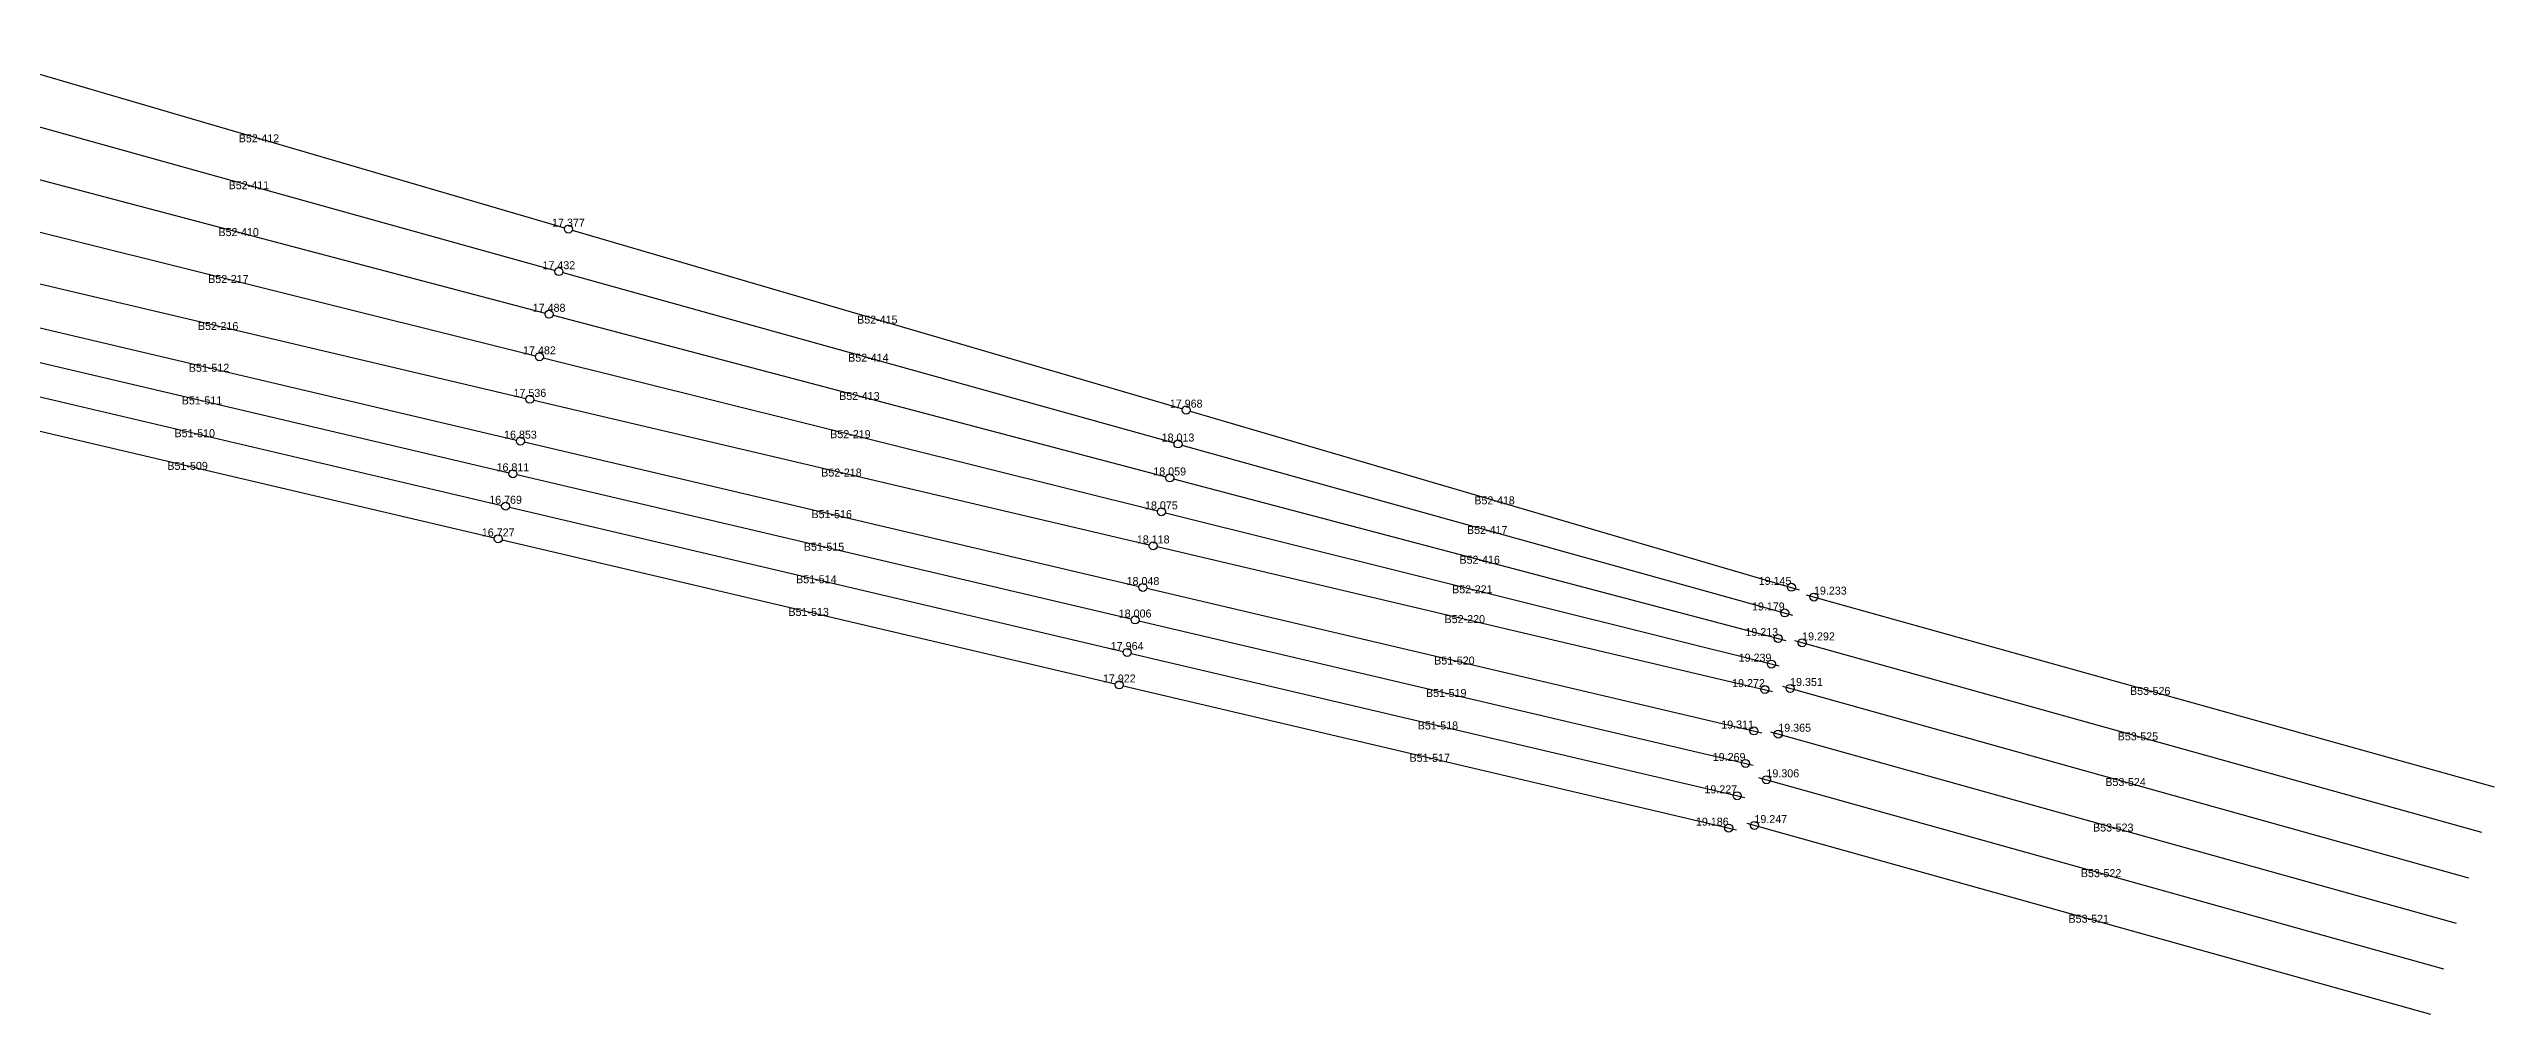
# Model space of a CAD drawing. Header units: metres. Extents: x 570911 to 571441, y 785547 to 785814.
# Drawn here: x 571288 to 571440.8, y 785578.4 to 785638.7 of the extents above; entities that cross this region are included whole.
import ezdxf
from ezdxf.enums import TextEntityAlignment as Align

# ---------------------------------------------------------------- set-up
doc = ezdxf.new("R2010")
doc.units = ezdxf.units.M
for name, color, linetype in [('B51', 8, 'Continuous'), ('B52', 9, 'Continuous'), ('B53', 10, 'Continuous')]:
    doc.layers.add(name, color=color, linetype=linetype)

msp = doc.modelspace()

# ---------------------------------------------------------------- linework, layer by layer
at = {"layer": 'B51'}
for p, q in [((571278.77, 785623.3, 18.69), (571317.19, 785614.26, 19.79)), ((571278.34, 785621.25, 18.65), (571316.73, 785612.22, 19.75)), ((571277.91, 785619.2, 18.61), (571316.27, 785610.18, 19.71)), ((571277.48, 785617.16, 18.57), (571315.81, 785608.14, 19.67)), ((571317.68, 785614.15, 19.81), (571356.1, 785605.11, 20.99)), ((571317.22, 785612.11, 19.76), (571355.6, 785603.08, 20.94)), ((571316.75, 785610.07, 19.72), (571355.11, 785601.05, 20.9)), ((571316.29, 785608.03, 19.68), (571354.61, 785599.02, 20.86)), ((571356.59, 785605, 21), (571395.01, 785595.96, 22.27)), ((571356.09, 785602.97, 20.96), (571394.48, 785593.94, 22.23)), ((571355.6, 785600.93, 20.92), (571393.95, 785591.91, 22.19)), ((571355.1, 785598.9, 20.88), (571393.42, 785589.89, 22.15))]:
    msp.add_line(p, q, dxfattribs=at)
for centre in [(571317.44, 785614.2, 19.8), (571316.97, 785612.16, 19.76), (571316.51, 785610.13, 19.71), (571316.05, 785608.09, 19.67), (571356.34, 785605.05, 20.99), (571355.85, 785603.02, 20.95), (571355.35, 785600.99, 20.91), (571354.86, 785598.96, 20.87), (571394.52, 785596.08, 22.26), (571393.99, 785594.05, 22.21), (571393.47, 785592.03, 22.17), (571392.94, 785590.01, 22.13)]:
    msp.add_circle(centre, 0.25, dxfattribs=at)
at = {"layer": 'B52'}
for p, q in [((571282.01, 785638.71, 20.35), (571320.2, 785627.52, 20.32)), ((571281.34, 785635.51, 20.41), (571319.6, 785624.86, 20.38)), ((571280.67, 785632.32, 20.48), (571318.99, 785622.2, 20.43)), ((571279.99, 785629.12, 20.43), (571318.39, 785619.53, 20.43)), ((571320.68, 785627.38, 20.33), (571358.8, 785616.21, 20.91)), ((571279.32, 785625.92, 20.5), (571317.78, 785616.87, 20.48)), ((571320.08, 785624.73, 20.38), (571358.29, 785614.08, 20.95)), ((571319.48, 785622.07, 20.44), (571357.77, 785611.96, 21)), ((571318.87, 785619.41, 20.43), (571357.25, 785609.84, 21.02)), ((571318.27, 785616.76, 20.48), (571356.73, 785607.71, 21.06)), ((571359.28, 785616.07, 20.92), (571397.34, 785604.91, 22.11)), ((571358.77, 785613.95, 20.97), (571396.93, 785603.32, 22.14)), ((571358.25, 785611.83, 21.01), (571396.51, 785601.73, 22.17)), ((571357.74, 785609.72, 21.03), (571396.1, 785600.14, 22.2)), ((571357.22, 785607.6, 21.07), (571395.68, 785598.55, 22.23))]:
    msp.add_line(p, q, dxfattribs=at)
for centre in [(571320.44, 785627.45, 20.32), (571319.84, 785624.79, 20.38), (571319.23, 785622.13, 20.43), (571318.63, 785619.47, 20.43), (571318.03, 785616.81, 20.48), (571359.04, 785616.14, 20.91), (571358.53, 785614.02, 20.96), (571358.01, 785611.9, 21), (571357.49, 785609.78, 21.02), (571356.98, 785607.65, 21.06), (571396.86, 785605.06, 22.09), (571396.44, 785603.46, 22.12), (571396.03, 785601.86, 22.16), (571395.61, 785600.26, 22.18), (571395.2, 785598.67, 22.22)]:
    msp.add_circle(centre, 0.25, dxfattribs=at)
at = {"layer": 'B53'}
for p, q in [((571397.79, 785604.58, 22.16), (571440.77, 785592.59, 23.68)), ((571397.05, 785601.73, 22.22), (571439.98, 785589.75, 23.74)), ((571396.3, 785598.87, 22.28), (571439.18, 785586.9, 23.8)), ((571395.56, 785596.02, 22.29), (571438.39, 785584.06, 23.8)), ((571394.81, 785593.16, 22.23), (571437.6, 785581.22, 23.74)), ((571394.07, 785590.31, 22.18), (571436.8, 785578.38, 23.68))]:
    msp.add_line(p, q, dxfattribs=at)
for centre in [(571398.27, 785604.45, 22.18), (571397.53, 785601.59, 22.24), (571396.78, 785598.74, 22.3), (571396.04, 785595.88, 22.31), (571395.3, 785593.03, 22.25), (571394.55, 785590.17, 22.19)]:
    msp.add_circle(centre, 0.25, dxfattribs=at)

# ---------------------------------------------------------------- texts
for s, p in [('17.377', (571320.44, 785627.45, 20.32)), ('17.432', (571319.84, 785624.79, 20.38)), ('17.488', (571319.23, 785622.13, 20.43)), ('17.482', (571318.63, 785619.47, 20.43)), ('17.536', (571318.03, 785616.81, 20.48)), ('17.968', (571359.04, 785616.14, 20.91)), ('16.853', (571317.44, 785614.2, 19.8)), ('18.013', (571358.53, 785614.02, 20.96)), ('16.811', (571316.97, 785612.16, 19.76)), ('18.059', (571358.01, 785611.9, 21)), ('16.769', (571316.51, 785610.13, 19.71)), ('18.075', (571357.49, 785609.78, 21.02)), ('16.727', (571316.05, 785608.09, 19.67)), ('18.118', (571356.98, 785607.65, 21.06)), ('18.048', (571356.34, 785605.05, 20.99)), ('18.006', (571355.85, 785603.02, 20.95)), ('17.964', (571355.35, 785600.99, 20.91)), ('17.922', (571354.86, 785598.96, 20.87))]:
    msp.add_text(s, height=0.5).set_placement(p, align=Align.BOTTOM_CENTER)
for s, p in [('19.145', (571396.86, 785605.06, 22.09)), ('19.179', (571396.44, 785603.46, 22.12)), ('19.213', (571396.03, 785601.86, 22.16)), ('19.239', (571395.61, 785600.26, 22.18)), ('19.272', (571395.2, 785598.67, 22.22)), ('19.311', (571394.52, 785596.08, 22.26)), ('19.269', (571393.99, 785594.05, 22.21)), ('19.227', (571393.47, 785592.03, 22.17)), ('19.186', (571392.94, 785590.01, 22.13))]:
    msp.add_text(s, height=0.5).set_placement(p, align=Align.BOTTOM_RIGHT)
for s, p in [('19.233', (571398.27, 785604.45, 22.18)), ('19.292', (571397.53, 785601.59, 22.24)), ('19.351', (571396.78, 785598.74, 22.3)), ('19.365', (571396.04, 785595.88, 22.31)), ('19.306', (571395.3, 785593.03, 22.25)), ('19.247', (571394.55, 785590.17, 22.19))]:
    msp.add_text(s, height=0.5).set_placement(p, align=Align.BOTTOM_LEFT)
at = {"layer": 'B51'}
for s, p in [('B51-512', (571297.98, 785618.78, 19.24)), ('B51-511', (571297.54, 785616.74, 19.2)), ('B51-510', (571297.09, 785614.69, 19.16)), ('B51-509', (571296.64, 785612.65, 19.12)), ('B51-516', (571336.89, 785609.63, 20.4)), ('B51-515', (571336.41, 785607.59, 20.35)), ('B51-514', (571335.93, 785605.56, 20.31)), ('B51-513', (571335.45, 785603.52, 20.27)), ('B51-520', (571375.8, 785600.48, 21.64)), ('B51-519', (571375.29, 785598.45, 21.59)), ('B51-518', (571374.77, 785596.42, 21.55)), ('B51-517', (571374.26, 785594.4, 21.51))]:
    msp.add_text(s, height=0.5, dxfattribs=at).set_placement(p, align=Align.MIDDLE_CENTER)
at = {"layer": 'B52'}
for s, p in [('B52-412', (571301.1, 785633.12, 20.34)), ('B52-411', (571300.47, 785630.19, 20.4)), ('B52-410', (571299.83, 785627.26, 20.45)), ('B52-217', (571299.19, 785624.33, 20.43)), ('B52-216', (571298.55, 785621.39, 20.49)), ('B52-415', (571339.74, 785621.79, 20.62)), ('B52-414', (571339.18, 785619.41, 20.67)), ('B52-413', (571338.62, 785617.02, 20.72)), ('B52-219', (571338.06, 785614.63, 20.72)), ('B52-218', (571337.5, 785612.23, 20.77)), ('B52-418', (571378.31, 785610.49, 21.51)), ('B52-417', (571377.85, 785608.64, 21.55)), ('B52-416', (571377.38, 785606.78, 21.59)), ('B52-221', (571376.92, 785604.93, 21.61)), ('B52-220', (571376.45, 785603.07, 21.65))]:
    msp.add_text(s, height=0.5, dxfattribs=at).set_placement(p, align=Align.MIDDLE_CENTER)
at = {"layer": 'B53'}
for s, p in [('B53-526', (571419.28, 785598.58, 22.92)), ('B53-525', (571418.51, 785595.74, 22.98)), ('B53-524', (571417.74, 785592.89, 23.04)), ('B53-523', (571416.97, 785590.04, 23.05)), ('B53-522', (571416.21, 785587.19, 22.99)), ('B53-521', (571415.44, 785584.34, 22.93))]:
    msp.add_text(s, height=0.5, dxfattribs=at).set_placement(p, align=Align.MIDDLE_CENTER)

doc.saveas('drawing.dxf')
